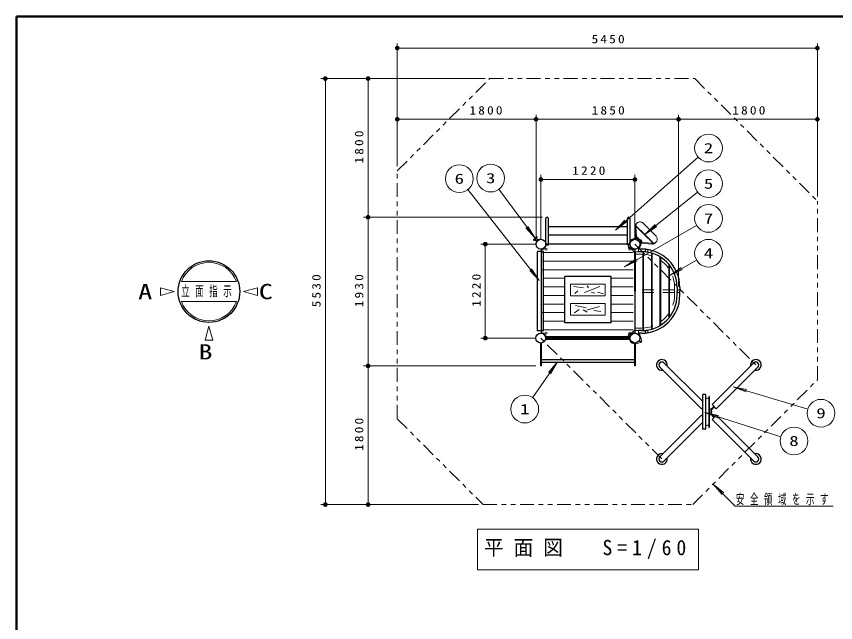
# Model space of a CAD drawing. Units: millimetres on the paper, with parts at other scales. Extents: x -365 to 0, y -26 to 257.
# Drawn here: x -365 to -187.8, y 125.8 to 257 of the extents above; entities that cross this region are included whole.
import ezdxf
from ezdxf.enums import TextEntityAlignment as Align

# ---------------------------------------------------------------- set-up
doc = ezdxf.new("R2010")
doc.units = ezdxf.units.MM
doc.linetypes.add('USER1', pattern=[4.5, 2.5, -2])
doc.linetypes.add('USER3', pattern=[8, 3, -1, 1, -1, 1, -1])
doc.layers.add('LY_1', color=7, linetype='Continuous', lineweight=13)
doc.styles.add('ＭＳ ゴシック', font='')
doc.styles.get('ＭＳ ゴシック').set_extended_font_data('MS Gothic')

# ---------------------------------------------------------------- blocks, each defined once
blk = doc.blocks.new('filled_dot')
at = {"color": 0, "linetype": 'Continuous', "lineweight": -2, "const_width": 1.25}
blk.add_lwpolyline([(-0.625, 0, 1), (0.625, 0, 1)], format="xyb", close=True, dxfattribs=at)

msp = doc.modelspace()

# ---------------------------------------------------------------- linework, layer by layer
at = {"layer": 'LY_1', "lineweight": 50}
for p, q in [((0, 257), (-365, 257)), ((-365, 257), (-365, 0))]:
    msp.add_line(p, q, dxfattribs=at)
at = {"layer": 'LY_1'}
for p, q in [((-282.637, 224.562), (-282.637, 251.14)), ((-282.637, 250.14), (-191.801, 250.14)), ((-191.801, 218.049), (-191.801, 251.14)), ((-263.663, 243.536), (-299.191, 243.536)), ((-298.191, 151.368), (-298.191, 243.536)), ((-263.663, 243.536), (-289.946, 243.536)), ((-288.946, 213.536), (-288.946, 243.536)), ((-282.637, 224.562), (-282.637, 235.731)), ((-252.637, 208.71), (-252.637, 235.731)), ((-221.801, 198.543), (-221.801, 235.731)), ((-191.801, 218.049), (-191.801, 235.731)), ((-282.637, 234.731), (-252.637, 234.731)), ((-252.637, 234.731), (-221.801, 234.731)), ((-221.801, 234.731), (-191.801, 234.731)), ((-217.582, 226.514), (-235.463, 210.747)), ((-251.578, 208.71), (-251.578, 222.697)), ((-251.578, 221.697), (-231.245, 221.697)), ((-231.245, 208.71), (-231.245, 222.697)), ((-267.373, 219.516), (-251.957, 199.826)), ((-260.658, 219.587), (-252.845, 208.977)), ((-217.681, 218.938), (-229.047, 209.908)), ((-275.086, 213.536), (-289.946, 213.536)), ((-251.237, 213.536), (-289.946, 213.536)), ((-288.946, 181.368), (-288.946, 213.536)), ((-235.463, 210.747), (-233.394, 212.92)), ((-252.845, 208.977), (-254.828, 211.228)), ((-252.845, 208.977), (-254.407, 211.538)), ((-235.463, 210.747), (-233.048, 212.528)), ((-217.932, 211.782), (-233.472, 202.837)), ((-231.05, 209.129), (-231.209, 211.349)), ((-231.028, 211.706), (-231.204, 211.529)), ((-231.204, 211.529), (-231.125, 211.45)), ((-231.022, 211.552), (-231.199, 211.375)), ((-230.874, 209.318), (-231.032, 211.526)), ((-229.138, 209.817), (-231.028, 211.706)), ((-229.189, 209.766), (-230.975, 211.552)), ((-230.792, 212.287), (-230.969, 212.111)), ((-228.067, 210.888), (-229.363, 212.185)), ((-229.047, 209.908), (-226.869, 211.972)), ((-229.047, 209.908), (-226.544, 211.562)), ((-228.067, 210.888), (-226.77, 209.592)), ((-230.873, 209.306), (-231.05, 209.129)), ((-230.438, 208.517), (-231.05, 209.129)), ((-230.261, 208.694), (-230.864, 209.297)), ((-229.189, 209.766), (-227.403, 207.98)), ((-229.138, 209.817), (-227.249, 207.927)), ((-252.578, 207.71), (-264.602, 207.71)), ((-263.602, 187.377), (-263.602, 207.71)), ((-252.612, 208.116), (-252.564, 208.096)), ((-251.984, 208.744), (-251.964, 208.696)), ((-232.737, 207.06), (-232.445, 208.06)), ((-229.936, 208.677), (-230.948, 208.924)), ((-230.438, 208.517), (-229.826, 207.905)), ((-230.354, 208.282), (-229.87, 208.562)), ((-230.304, 208.195), (-229.82, 208.475)), ((-230.261, 208.694), (-229.658, 208.091)), ((-229.753, 208.359), (-230.045, 207.36)), ((-229.87, 208.562), (-229.936, 208.677)), ((-229.649, 208.082), (-229.826, 207.905)), ((-229.826, 207.905), (-227.606, 207.746)), ((-229.82, 208.475), (-229.753, 208.359)), ((-229.637, 208.081), (-227.429, 207.923)), ((-227.403, 207.932), (-227.58, 207.756)), ((-227.425, 207.75), (-227.505, 207.83)), ((-227.249, 207.927), (-227.425, 207.75)), ((-226.668, 208.163), (-226.844, 207.986)), ((-231.612, 205.883), (-251.212, 205.883)), ((-232.67, 206.945), (-232.737, 207.06)), ((-232.67, 206.945), (-232.185, 207.225)), ((-232.62, 206.858), (-232.135, 207.138)), ((-232.62, 206.858), (-232.553, 206.743)), ((-232.553, 206.743), (-232.25, 206.669)), ((-231.412, 206.044), (-231.455, 206.109)), ((-231.412, 206.044), (-230.47, 206.044)), ((-230.47, 206.729), (-230.47, 206.044)), ((-231.612, 204.03), (-251.212, 204.03)), ((-233.472, 202.837), (-231.013, 204.555)), ((-233.472, 202.837), (-230.752, 204.101)), ((-217.933, 204.26), (-223.682, 200.959)), ((-251.957, 199.826), (-254.005, 202.018)), ((-251.957, 199.826), (-253.593, 202.34)), ((-231.612, 202.177), (-251.33, 202.177)), ((-223.682, 200.959), (-221.221, 202.674)), ((-223.682, 200.959), (-220.961, 202.22)), ((-246.412, 200.323), (-251.186, 200.323)), ((-231.612, 200.323), (-236.412, 200.323)), ((-317.417, 199.619), (-329.319, 199.619)), ((-246.412, 198.47), (-251.186, 198.47)), ((-245.162, 199.023), (-237.662, 199.023)), ((-245.162, 196.523), (-245.162, 199.023)), ((-242.367, 198.251), (-244.469, 198.586)), ((-238.831, 198.538), (-242.176, 197.248)), ((-241.316, 198.299), (-241.603, 198.729)), ((-237.662, 199.023), (-237.662, 196.523)), ((-231.612, 198.47), (-236.412, 198.47)), ((-330.868, 197.452), (-333.855, 198.285)), ((-333.855, 196.619), (-333.855, 198.285)), ((-330.868, 197.452), (-333.855, 196.619)), ((-315.868, 197.452), (-312.881, 198.285)), ((-315.868, 197.452), (-312.881, 196.619)), ((-312.881, 198.285), (-312.881, 196.619)), ((-243.609, 197.63), (-244.231, 197.057)), ((-239.883, 197.104), (-240.695, 197.343)), ((-238.067, 196.961), (-239.357, 197.295)), ((-317.417, 195.285), (-329.319, 195.285)), ((-246.412, 196.617), (-251.15, 196.617)), ((-237.662, 196.523), (-245.162, 196.523)), ((-231.612, 196.617), (-236.412, 196.617)), ((-246.412, 194.763), (-251.222, 194.763)), ((-245.162, 192.357), (-245.162, 194.857)), ((-245.162, 194.857), (-237.662, 194.857)), ((-243.275, 193.559), (-244.326, 192.89)), ((-241.808, 193.903), (-244.117, 194.47)), ((-241.555, 192.985), (-242.463, 193.511)), ((-238.879, 194.228), (-241.65, 193.415)), ((-238.593, 193.177), (-240.122, 193.368)), ((-237.662, 194.857), (-237.662, 192.357)), ((-231.612, 194.763), (-236.412, 194.763)), ((-246.412, 192.91), (-251.33, 192.91)), ((-237.662, 192.357), (-245.162, 192.357)), ((-231.612, 192.91), (-236.412, 192.91)), ((-323.368, 189.952), (-324.201, 186.965)), ((-323.368, 189.952), (-322.535, 186.965)), ((-246.412, 191.057), (-251.212, 191.057)), ((-231.612, 191.057), (-236.412, 191.057)), ((-231.612, 189.203), (-251.212, 189.203)), ((-232.67, 188.142), (-232.737, 188.026)), ((-232.737, 188.026), (-232.445, 187.026)), ((-232.67, 188.142), (-232.185, 187.862)), ((-232.62, 188.228), (-232.553, 188.344)), ((-232.62, 188.228), (-232.135, 187.948)), ((-232.553, 188.344), (-232.25, 188.418)), ((-231.412, 189.042), (-231.455, 188.977)), ((-231.412, 189.042), (-230.47, 189.042)), ((-230.47, 188.357), (-230.47, 189.042)), ((-322.535, 186.965), (-324.201, 186.965)), ((-252.602, 187.377), (-264.602, 187.377)), ((-229.936, 186.409), (-230.948, 186.162)), ((-230.354, 186.805), (-229.87, 186.525)), ((-230.304, 186.891), (-229.82, 186.612)), ((-229.753, 186.727), (-230.045, 187.727)), ((-229.87, 186.525), (-229.936, 186.409)), ((-229.82, 186.612), (-229.753, 186.727)), ((-275.086, 181.368), (-289.946, 181.368)), ((-252.677, 181.368), (-289.946, 181.368)), ((-288.946, 151.368), (-288.946, 181.368)), ((-253.367, 174.498), (-248.005, 182.277)), ((-248.005, 182.277), (-249.916, 179.965)), ((-248.005, 182.277), (-249.485, 179.668)), ((-209.972, 176.858), (-207.186, 175.745)), ((-209.972, 176.858), (-207.035, 176.246)), ((-193.87, 172.004), (-209.972, 176.858)), ((-216.11, 171.278), (-213.343, 170.121)), ((-216.11, 171.278), (-213.184, 170.619)), ((-199.716, 166.05), (-216.11, 171.278)), ((-214.313, 155.816), (-212.384, 153.518)), ((-214.313, 155.816), (-212.015, 153.887)), ((-209.554, 151.057), (-214.313, 155.816)), ((-265.086, 151.368), (-299.191, 151.368)), ((-265.086, 151.368), (-289.946, 151.368)), ((-209.554, 151.057), (-188.412, 151.057)), ((-265.312, 146.068), (-265.312, 137.268)), ((-217.512, 146.068), (-265.312, 146.068)), ((-217.512, 137.268), (-217.512, 146.068)), ((-265.312, 137.268), (-217.512, 137.268))]:
    msp.add_line(p, q, dxfattribs=at)
at = {"layer": 'LY_1', "linetype": 'USER3'}
for p, q in [((-282.637, 223.562), (-262.663, 243.536)), ((-262.663, 243.536), (-218.288, 243.536)), ((-218.288, 243.536), (-191.801, 217.049)), ((-282.637, 169.919), (-282.637, 223.562)), ((-191.801, 178.328), (-191.801, 217.049)), ((-231.268, 207.71), (-205.085, 181.573)), ((-225.418, 161.239), (-251.602, 187.377)), ((-218.76, 151.368), (-191.801, 178.328)), ((-282.637, 169.919), (-264.086, 151.368)), ((-264.086, 151.368), (-218.76, 151.368))]:
    msp.add_line(p, q, dxfattribs=at)
at = {"layer": 'LY_1', "lineweight": 25}
for p, q in [((-250.52, 207.543), (-250.52, 213.253)), ((-249.953, 207.543), (-249.953, 213.253)), ((-232.87, 207.543), (-232.87, 213.253)), ((-232.303, 207.543), (-232.303, 213.253)), ((-232.87, 211.43), (-249.953, 211.43)), ((-252.527, 209.295), (-253.163, 208.659)), ((-252.421, 209.189), (-253.057, 208.553)), ((-252.456, 209.295), (-252.421, 209.26)), ((-232.87, 209.638), (-249.953, 209.638)), ((-253.163, 208.588), (-253.128, 208.553)), ((-252.867, 208.743), (-252.49, 208.366)), ((-252.531, 208.311), (-252.668, 207.981)), ((-252.668, 207.981), (-252.62, 207.961)), ((-252.479, 208.3), (-252.62, 207.961)), ((-252.611, 208.999), (-252.234, 208.622)), ((-252.22, 208.635), (-252.504, 208.352)), ((-252.185, 208.6), (-252.468, 208.316)), ((-252.18, 208.663), (-251.849, 208.799)), ((-252.169, 208.611), (-251.829, 208.752)), ((-251.849, 208.799), (-251.829, 208.752)), ((-250.52, 207.543), (-249.953, 207.543)), ((-232.386, 207.685), (-250.437, 207.685)), ((-232.87, 207.71), (-249.953, 207.71)), ((-232.303, 207.543), (-232.87, 207.543)), ((-252.325, 188.96), (-252.325, 206.127)), ((-250.992, 206.127), (-252.325, 206.127)), ((-251.553, 206.569), (-251.553, 188.518)), ((-250.992, 188.96), (-250.992, 206.127)), ((-231.27, 206.569), (-231.27, 188.518)), ((-231.245, 197.544), (-231.245, 206.044)), ((-231.195, 206.044), (-231.195, 197.544)), ((-229.828, 206.652), (-230.47, 206.652)), ((-229.828, 206.085), (-230.47, 206.085)), ((-229.445, 189.012), (-229.445, 206.076)), ((-229.362, 189.017), (-229.362, 206.071)), ((-227.612, 189.328), (-227.612, 205.76)), ((-227.528, 189.353), (-227.528, 205.735)), ((-225.778, 190.151), (-225.778, 204.937)), ((-225.695, 204.885), (-225.695, 190.203)), ((-223.945, 203.362), (-223.945, 191.726)), ((-223.862, 203.262), (-223.862, 191.826)), ((-236.412, 200.69), (-246.412, 200.69)), ((-246.412, 190.69), (-246.412, 200.69)), ((-236.412, 190.69), (-236.412, 200.69)), ((-231.245, 197.544), (-231.245, 189.042)), ((-231.195, 189.042), (-231.195, 197.544)), ((-222.112, 198.369), (-222.112, 197.543)), ((-222.112, 196.718), (-222.112, 197.543)), ((-221.545, 198.369), (-221.545, 197.543)), ((-221.545, 196.718), (-221.545, 197.543)), ((-236.412, 190.69), (-246.412, 190.69)), ((-250.992, 188.96), (-252.325, 188.96)), ((-229.828, 189.001), (-230.47, 189.001)), ((-229.828, 188.435), (-230.47, 188.435)), ((-251.677, 186.321), (-251.677, 181.385)), ((-251.527, 186.321), (-251.527, 181.385)), ((-232.266, 187.654), (-250.58, 187.654)), ((-232.266, 187.099), (-250.58, 187.099)), ((-232.386, 187.402), (-250.437, 187.402)), ((-231.32, 186.321), (-231.32, 181.385)), ((-231.17, 186.321), (-231.17, 181.385)), ((-231.32, 182.654), (-251.527, 182.654)), ((-251.527, 181.385), (-251.677, 181.385)), ((-231.32, 182.099), (-251.527, 182.099)), ((-231.17, 181.385), (-231.32, 181.385)), ((-225.868, 181.123), (-216.858, 172.113)), ((-224.969, 182.022), (-216.592, 173.646)), ((-205.534, 182.022), (-214.544, 173.012)), ((-204.635, 181.123), (-213.645, 172.113)), ((-216.592, 167.706), (-216.592, 175.106)), ((-215.976, 175.156), (-216.542, 175.156)), ((-215.926, 167.706), (-215.926, 175.106)), ((-215.289, 174.281), (-215.926, 174.393)), ((-215.289, 174.739), (-215.289, 168.073)), ((-215.214, 174.739), (-215.289, 174.739)), ((-215.214, 174.739), (-215.214, 168.073)), ((-216.858, 172.113), (-216.592, 172.379)), ((-214.095, 172.563), (-214.802, 171.856)), ((-214.16, 172.392), (-214.752, 171.799)), ((-214.148, 172.616), (-214.737, 172.026)), ((-214.737, 172.026), (-214.684, 171.973)), ((-214.544, 173.012), (-213.645, 172.113)), ((-214.213, 172.445), (-214.16, 172.392)), ((-225.868, 161.689), (-216.858, 170.699)), ((-216.592, 170.433), (-216.858, 170.699)), ((-215.052, 171.521), (-215.214, 171.615)), ((-215.052, 171.291), (-215.214, 171.197)), ((-215.052, 171.521), (-215.052, 171.291)), ((-214.266, 170.314), (-214.858, 170.907)), ((-214.095, 170.249), (-214.802, 170.956)), ((-214.631, 170.892), (-214.684, 170.839)), ((-214.042, 170.302), (-214.631, 170.892)), ((-213.645, 170.699), (-214.544, 169.8)), ((-214.213, 170.367), (-214.266, 170.314)), ((-204.635, 161.689), (-213.645, 170.699)), ((-224.969, 160.79), (-216.592, 169.166)), ((-215.289, 168.531), (-215.926, 168.419)), ((-205.534, 160.79), (-214.544, 169.8)), ((-215.976, 167.656), (-216.542, 167.656)), ((-215.289, 168.073), (-215.214, 168.073))]:
    msp.add_line(p, q, dxfattribs=at)
at = {"layer": 'LY_1', "linetype": 'USER1'}
for p, q in [((-252.633, 209.118), (-252.598, 209.083)), ((-252.987, 208.765), (-252.951, 208.729)), ((-229.828, 205.519), (-231.195, 205.519)), ((-222.678, 197.861), (-231.195, 197.861)), ((-222.678, 197.227), (-231.195, 197.227)), ((-222.678, 198.369), (-222.678, 196.719)), ((-229.828, 189.569), (-231.195, 189.569))]:
    msp.add_line(p, q, dxfattribs=at)
at = {"layer": 'LY_1'}
for points in [[(-231.214, 211.555), (-231.19, 211.712), (-231.14, 211.86), (-231.066, 211.994), (-230.969, 212.111)], [(-231.037, 211.732), (-231.018, 211.867), (-230.98, 211.995), (-230.924, 212.115), (-230.851, 212.222), (-230.761, 212.317), (-230.658, 212.396), (-230.542, 212.458), (-230.417, 212.503), (-230.284, 212.528), (-230.146, 212.534), (-230.006, 212.521), (-229.866, 212.489), (-229.729, 212.438), (-229.598, 212.369), (-229.475, 212.284), (-229.363, 212.185)], [(-227.223, 207.917), (-227.082, 207.938), (-226.948, 207.979), (-226.824, 208.04), (-226.714, 208.12), (-226.618, 208.217), (-226.54, 208.329), (-226.48, 208.453), (-226.44, 208.587), (-226.422, 208.729), (-226.424, 208.875), (-226.448, 209.022), (-226.493, 209.167), (-226.557, 209.307), (-226.64, 209.439), (-226.702, 209.518), (-226.77, 209.592)], [(-227.4, 207.741), (-227.301, 207.753), (-227.206, 207.774), (-227.114, 207.806), (-227.028, 207.848), (-226.948, 207.898), (-226.874, 207.957), (-226.859, 207.971), (-226.844, 207.986)]]:
    msp.add_lwpolyline(points, dxfattribs=at)
for centre, radius in [((-215.332, 228.498), 3), ((-262.437, 222.002), 3), ((-269.222, 221.878), 3), ((-215.332, 220.804), 3), ((-215.332, 213.279), 3), ((-215.332, 205.754), 3), ((-250.5, 206.632), 0.246), ((-232.323, 206.632), 0.246), ((-250.5, 188.455), 0.246), ((-232.323, 188.455), 0.246), ((-255.069, 172.028), 3), ((-190.998, 171.138), 3), ((-196.858, 165.139), 3)]:
    msp.add_circle(centre, radius, dxfattribs=at)
at = {"layer": 'LY_1', "lineweight": 25}
for centre, radius in [((-251.578, 207.71), 1.058), ((-231.245, 207.71), 1.058), ((-323.368, 197.452), 6.667), ((-251.602, 187.377), 1.058), ((-231.245, 187.377), 1.058)]:
    msp.add_circle(centre, radius, dxfattribs=at)
at = {"layer": 'LY_1', "linetype": 'USER1'}
for centre in [(-228.718, 206.293), (-221.828, 197.543), (-228.718, 188.793)]:
    msp.add_circle(centre, 0.283, dxfattribs=at)
at = {"layer": 'LY_1', "lineweight": 25}
for centre, radius, start, end in [((-250.237, 213.253), 0.283, 359.99999, 180.00001), ((-232.587, 213.253), 0.283, 359.99999, 180.00001), ((-252.492, 209.26), 0.05, 45, 135), ((-252.456, 209.224), 0.05, 315, 45), ((-253.128, 208.623), 0.05, 135, 225), ((-253.093, 208.588), 0.05, 225, 315), ((-252.415, 208.263), 0.125, 135, 157.5), ((-252.433, 208.281), 0.05, 135, 157.5), ((-252.132, 208.547), 0.125, 112.5, 135), ((-252.149, 208.565), 0.05, 112.5, 135), ((-251.578, 207.71), 1.142, 271.25475, 358.74525), ((-231.245, 207.71), 1.142, 181.25475, 268.74525), ((-229.828, 198.369), 8.283, 0, 90), ((-229.828, 198.369), 7.717, 0, 90), ((-229.828, 196.718), 8.283, 270, 0), ((-229.828, 196.718), 7.717, 270, 0), ((-251.578, 187.377), 1.142, 1.25477, 88.74526), ((-231.245, 187.377), 1.142, 91.25476, 178.74525), ((-225.418, 181.573), 1.165, 348.0779, 281.92197), ((-205.085, 181.573), 1.165, 258.0779, 191.92197), ((-225.418, 181.573), 0.636, 45, 225), ((-205.085, 181.573), 0.636, 315, 135), ((-216.542, 175.106), 0.05, 90, 180), ((-215.976, 175.106), 0.05, 0, 90), ((-215.252, 171.406), 0.636, 273.38114, 86.61886), ((-215.252, 171.406), 0.25, 278.62693, 81.37307), ((-216.542, 167.706), 0.05, 180, 270), ((-215.976, 167.706), 0.05, 270, 0), ((-225.418, 161.239), 1.165, 78.07791, 11.92197), ((-225.418, 161.239), 0.636, 135, 315), ((-205.085, 161.239), 1.165, 168.0779, 101.92197), ((-205.085, 161.239), 0.636, 225.00001, 45)]:
    msp.add_arc(centre, radius, start, end, dxfattribs=at)
at = {"layer": 'LY_1'}
for centre, radius, start, end in [((-231.181, 211.553), 0.0333, 176.13476, 225), ((-231.176, 211.351), 0.0333, 135, 184.10565), ((-231.004, 211.73), 0.0333, 176.13476, 225), ((-230.999, 211.528), 0.0333, 45, 184.10565), ((-230.84, 209.321), 0.0333, 184.10565, 225), ((-231.245, 207.71), 1.25, 76.27089, 163.72911), ((-231.245, 207.71), 1.25, 308.31614, 343.72912), ((-229.634, 208.114), 0.0333, 225, 265.89435), ((-227.603, 207.779), 0.0333, 265.89435, 315), ((-227.427, 207.956), 0.0333, 265.89435, 45), ((-227.402, 207.774), 0.0333, 225, 273.86524), ((-227.225, 207.951), 0.0333, 225, 273.86524), ((-232.567, 205.374), 1.333, 33.49635, 76.27088), ((-323.368, 197.452), 6.333, 20.00519, 159.99481), ((-323.368, 197.452), 6.333, 200.00519, 339.99481), ((-232.567, 189.713), 1.333, 283.72912, 326.50365), ((-231.245, 187.377), 1.25, 16.27088, 51.68386), ((-231.245, 187.377), 1.25, 196.27089, 283.72911)]:
    msp.add_arc(centre, radius, start, end, dxfattribs=at)
at = {"layer": 'LY_1', "linetype": 'USER1'}
for centre, radius, start, end in [((-252.668, 209.083), 0.05, 45, 135), ((-252.633, 209.048), 0.05, 315, 45), ((-252.951, 208.8), 0.05, 135, 225), ((-252.916, 208.765), 0.05, 225, 315), ((-229.828, 198.369), 7.15, 0, 90), ((-229.828, 196.719), 7.15, 355.24747, 0), ((-229.828, 196.719), 7.15, 270, 355.24747)]:
    msp.add_arc(centre, radius, start, end, dxfattribs=at)

# ---------------------------------------------------------------- block references
at = {"layer": 'LY_1', "xscale": 0.4, "yscale": 0.4}
for p in [(-282.637, 250.14), (-282.637, 234.731), (-252.637, 234.731), (-221.801, 234.731), (-251.578, 221.697)]:
    msp.add_blockref('filled_dot', p, dxfattribs=at)
for p, rotation in [((-191.801, 250.14), 180), ((-298.191, 243.536), 270), ((-288.946, 243.536), 270), ((-252.637, 234.731), 180), ((-221.801, 234.731), 180), ((-191.801, 234.731), 180), ((-231.245, 221.697), 180), ((-288.946, 213.536), 90), ((-288.946, 213.536), 270), ((-263.602, 207.71), 270), ((-263.602, 187.377), 90), ((-288.946, 181.368), 270), ((-288.946, 181.368), 90), ((-298.191, 151.368), 90), ((-288.946, 151.368), 90)]:
    msp.add_blockref('filled_dot', p, dxfattribs=dict(at, rotation=rotation))

# ---------------------------------------------------------------- texts
at = {"layer": 'LY_1', "style": 'ＭＳ ゴシック'}
for s, width, p in [('2', 1.35, (-215.332, 228.498)), ('6', 1.35, (-269.222, 221.878)), ('3', 1.35, (-262.437, 222.002)), ('5', 1.35, (-215.332, 220.804)), ('7', 1.35, (-215.332, 213.279)), ('4', 1.35, (-215.332, 205.754)), ('1', 1.4, (-255.069, 172.028)), ('9', 1.35, (-190.998, 171.138)), ('8', 1.35, (-196.858, 165.139))]:
    msp.add_text(s, height=2.199, dxfattribs=dict(at, width=width)).set_placement(p, align=Align.MIDDLE_CENTER)
at = {"layer": 'LY_1', "style": 'ＭＳ ゴシック', "width": 1.35}
for s, p in [('A', (-338.661, 197.452)), ('C', (-312.575, 197.452)), ('B', (-325.618, 184.409))]:
    msp.add_text(s, height=3.299, dxfattribs=at).set_placement(p, align=Align.MIDDLE_LEFT)
at = {"layer": 'LY_1', "style": 'ＭＳ ゴシック'}
for s, insert, char_height, attachment_point in [('\\T1.33;\\W1.15;5450', (-236.809, 251.14), 1.833, 8), ('\\T1.33;\\W1.15;1800', (-263.221, 235.731), 1.833, 8), ('\\T1.33;\\W1.15;1850', (-236.795, 235.731), 1.833, 8), ('\\T1.33;\\W1.15;1800', (-206.38, 235.731), 1.833, 8), ('\\T1.33;\\W1.15;1220', (-240.988, 222.697), 1.833, 8), ('\\T1.64;\\W0.6;立面指示', (-329.368, 197.452), 2.199, 4), ('\\T1.64;\\W0.6;安全領域を示す', (-209.412, 151.207), 2.199, 7), ('\\T1.5;\\W0.95;平面図\u3000S=1/60', (-263.912, 141.668), 3.299, 4)]:
    msp.add_mtext(s, dxfattribs=dict(at, insert=insert, char_height=char_height, attachment_point=attachment_point))
at = {"layer": 'LY_1', "char_height": 1.833, "attachment_point": 8, "rotation": 90, "style": 'ＭＳ ゴシック'}
for s, insert in [('\\T1.33;\\W1.15;1800', (-289.946, 228.957)), ('\\T1.33;\\W1.15;5530', (-299.191, 197.861)), ('\\T1.33;\\W1.15;1930', (-289.946, 197.875)), ('\\T1.33;\\W1.15;1220', (-264.602, 197.967)), ('\\T1.33;\\W1.15;1800', (-289.946, 166.789))]:
    msp.add_mtext(s, dxfattribs=dict(at, insert=insert))

doc.saveas('drawing.dxf')
